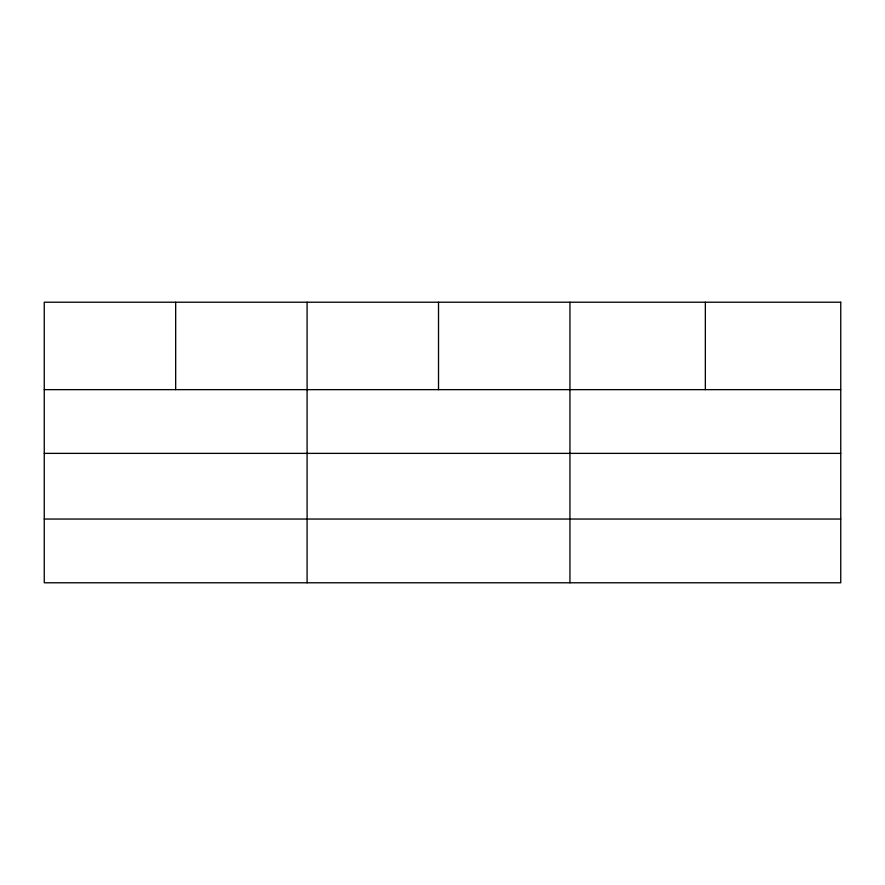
<?xml version="1.0" encoding="UTF-8"?>
<svg xmlns="http://www.w3.org/2000/svg" width="885" height="885" viewBox="0 0 885 885"><rect width="100%" height="100%" fill="white"/><g stroke="black" fill="none" stroke-linecap="round" stroke-linejoin="round"><path stroke-width="1.33" d="M44.25 389.643L840.75 389.643M44.25 453.374L840.75 453.374M44.25 519.041L840.75 519.041M705.345 302.216L705.345 389.643M569.94 302.216L569.94 582.784M438.517 302.216L438.517 389.643M307.095 302.216L307.095 582.784M175.673 302.216L175.673 389.643M840.75 302.216L44.25 302.216L44.25 582.784L840.75 582.784L840.75 302.216"/></g></svg>
